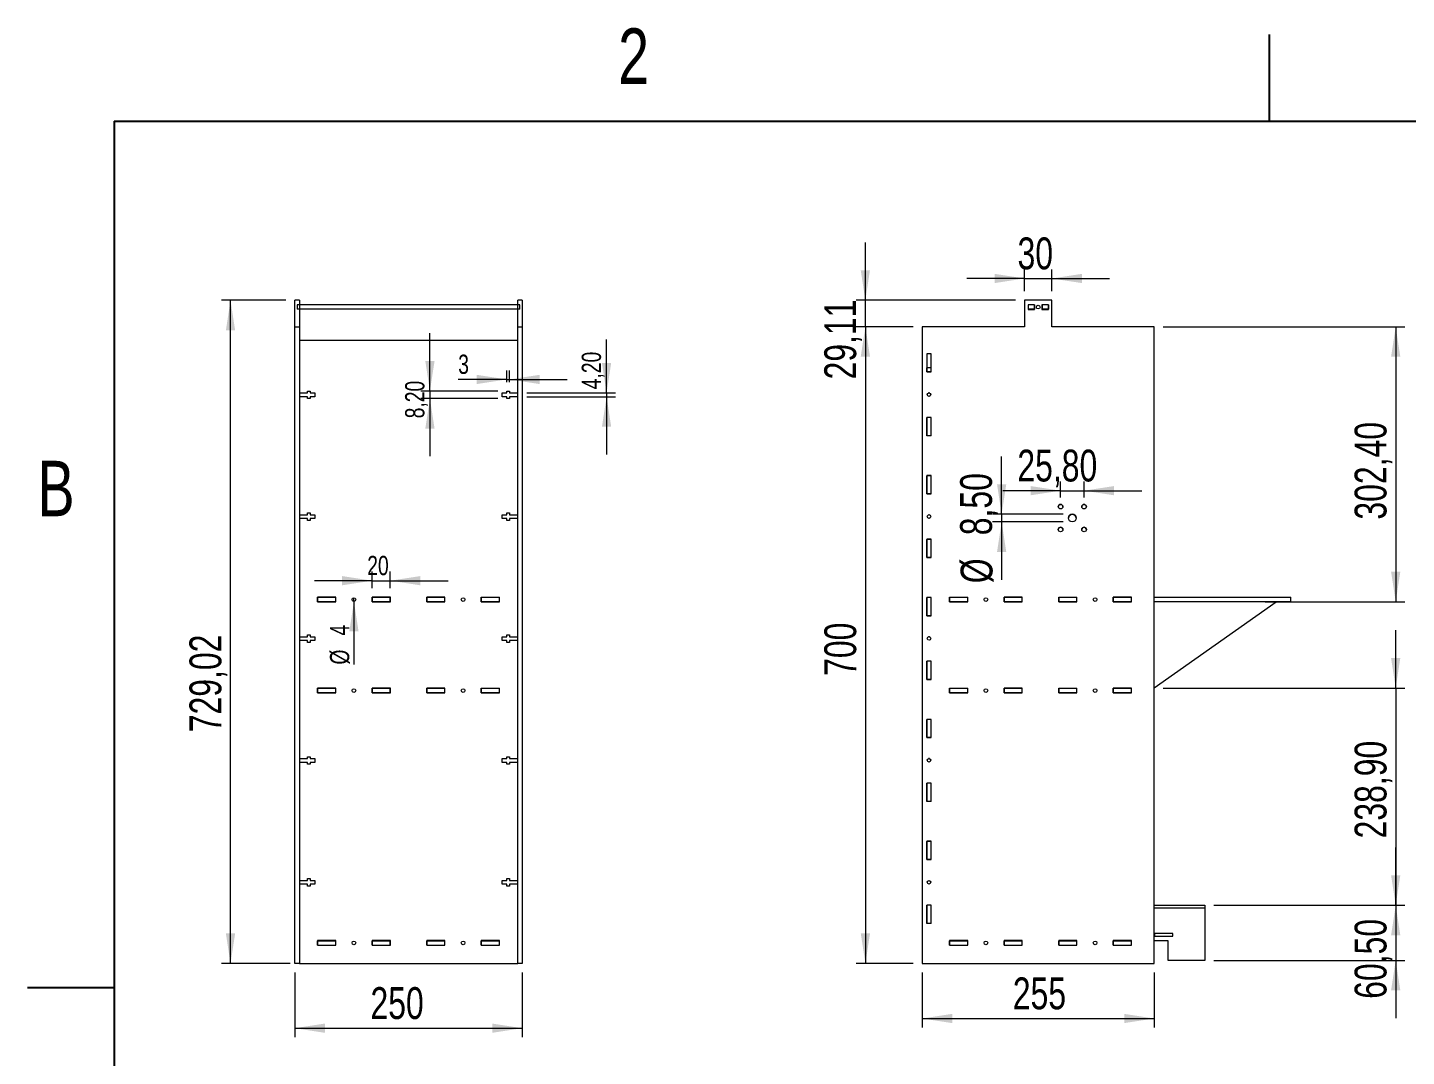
# Model space of a CAD drawing. Header units: inches. Extents: x 0.1 to 10.9, y 0.1 to 8.4.
# Drawn here: x 0.12 to 6.09, y 3.95 to 8.41 of the extents above; entities that cross this region are included whole.
import ezdxf

# ---------------------------------------------------------------- set-up
doc = ezdxf.new("R2010")
doc.units = ezdxf.units.IN
doc.header["$MEASUREMENT"] = 0
doc.styles.add('SLDTEXTSTYLE0', font='TXT', dxfattribs={"width": 0.75})
doc.dimstyles.new('SLDDIMSTYLE0', dxfattribs={"dimtxt": 0.137795, "dimasz": 0.13, "dimexe": 0, "dimexo": 0.0625, "dimgap": 0.034449, "dimtad": 1, "dimlfac": 254, "dimrnd": 1e-09, "dimzin": 12, "dimdsep": 46, "dimtxsty": 'SLDTEXTSTYLE0', "dimsah": 1, "dimcen": 0.09, "dimadec": 0, "dimazin": 3, "dimtfac": 1, "dimtofl": 0, "dimtmove": 0, "dimatfit": 3, "dimfxl": 0, "dimfrac": 2, "dimtolj": 1, "dimtzin": 12, "dimarcsym": 0})
doc.dimstyles.new('SLDDIMSTYLE2', dxfattribs={"dimtxt": 0.083333, "dimasz": 0.13, "dimexe": 0, "dimexo": 0.0625, "dimgap": 0.020833, "dimtad": 1, "dimlfac": 254, "dimrnd": 1e-09, "dimzin": 12, "dimdsep": 46, "dimtxsty": 'SLDTEXTSTYLE0', "dimsah": 1, "dimcen": 0.09, "dimadec": 0, "dimazin": 3, "dimtfac": 1, "dimtmove": 0, "dimatfit": 0, "dimfxl": 0, "dimfrac": 2, "dimtolj": 1, "dimtzin": 12, "dimarcsym": 0})
doc.dimstyles.new('SLDDIMSTYLE3', dxfattribs={"dimtxt": 0.083333, "dimasz": 0.13, "dimexe": 0, "dimexo": 0.0625, "dimgap": 0.020833, "dimtad": 1, "dimlfac": 254, "dimrnd": 1e-09, "dimzin": 12, "dimdsep": 46, "dimtxsty": 'SLDTEXTSTYLE0', "dimblk1": 'NONE', "dimsah": 1, "dimcen": 0, "dimadec": 0, "dimazin": 3, "dimtfac": 1, "dimtmove": 0, "dimatfit": 3, "dimldrblk": 'NONE', "dimfxl": 0, "dimfrac": 2, "dimtolj": 1, "dimtzin": 12, "dimarcsym": 0})
doc.dimstyles.new('SLDDIMSTYLE4', dxfattribs={"dimtxt": 0.137795, "dimasz": 0.13, "dimexe": 0, "dimexo": 0.0625, "dimgap": 0.034449, "dimtad": 1, "dimlfac": 254, "dimrnd": 1e-09, "dimzin": 12, "dimdsep": 46, "dimtxsty": 'SLDTEXTSTYLE0', "dimsah": 1, "dimcen": 0.09, "dimadec": 0, "dimazin": 3, "dimtfac": 1, "dimtmove": 0, "dimatfit": 0, "dimfxl": 0, "dimfrac": 2, "dimtolj": 1, "dimtzin": 12, "dimarcsym": 0})

# ---------------------------------------------------------------- blocks, each defined once
blk = doc.blocks.new('_D_4')
at = {"color": 7, "linetype": 'Continuous', "lineweight": 0}
for p, q in [((1.2814, 4.3153), (1.2814, 4.0354)), ((2.2657, 4.3157), (2.2657, 4.0354)), ((1.2814, 4.0748), (2.2657, 4.0748))]:
    blk.add_line(p, q, dxfattribs=at)
for points in [[(1.2814, 4.0748), (1.4114, 4.0548), (1.4114, 4.0948)], [(2.2657, 4.0748), (2.1357, 4.0948), (2.1357, 4.0548)]]:
    blk.add_solid(points, dxfattribs=at)
at = {"color": 7, "linetype": 'Continuous', "lineweight": 0, "insert": (1.6088, 4.2524), "char_height": 0.1378, "attachment_point": 1, "style": 'SLDTEXTSTYLE0'}
blk.add_mtext('250', dxfattribs=at)
blk = doc.blocks.new('_D_5')
at = {"color": 7, "linetype": 'Continuous', "lineweight": 0}
for p, q in [((1.2421, 7.2252), (0.9639, 7.2252)), ((1.0032, 4.3551), (1.0032, 7.2252)), ((1.2617, 4.3551), (0.9639, 4.3551))]:
    blk.add_line(p, q, dxfattribs=at)
for points in [[(1.0032, 7.2252), (0.9832, 7.0952), (1.0232, 7.0952)], [(1.0032, 4.3551), (1.0232, 4.4851), (0.9832, 4.4851)]]:
    blk.add_solid(points, dxfattribs=at)
at = {"color": 7, "linetype": 'Continuous', "lineweight": 0, "insert": (0.8256, 5.3558), "char_height": 0.1378, "attachment_point": 1, "rotation": 90, "style": 'SLDTEXTSTYLE0'}
blk.add_mtext('729,02', dxfattribs=at)
blk = doc.blocks.new('_D_6')
at = {"color": 7, "linetype": 'Continuous', "lineweight": 0}
for p, q in [((2.6306, 6.8244), (2.6306, 7.0555)), ((2.2854, 6.8244), (2.6699, 6.8244)), ((2.2854, 6.8079), (2.6699, 6.8079)), ((2.6306, 6.8244), (2.6306, 6.8079)), ((2.6306, 6.8079), (2.6306, 6.5579))]:
    blk.add_line(p, q, dxfattribs=at)
for points in [[(2.6306, 6.8244), (2.6506, 6.9544), (2.6106, 6.9544)], [(2.6306, 6.8079), (2.6106, 6.6779), (2.6506, 6.6779)]]:
    blk.add_solid(points, dxfattribs=at)
at = {"color": 7, "linetype": 'Continuous', "lineweight": 0, "insert": (2.5231, 6.8401), "char_height": 0.08333, "attachment_point": 1, "rotation": 90, "style": 'SLDTEXTSTYLE0'}
blk.add_mtext('4,20', dxfattribs=at)
blk = doc.blocks.new('_D_7')
at = {"color": 7, "linetype": 'Continuous', "lineweight": 0}
for p, q in [((2.1987, 6.8716), (2.1987, 6.922)), ((2.2106, 6.8716), (2.2106, 6.922)), ((2.1987, 6.8827), (1.9884, 6.8827)), ((2.1987, 6.8827), (2.2106, 6.8827)), ((2.2106, 6.8827), (2.4606, 6.8827))]:
    blk.add_line(p, q, dxfattribs=at)
for points in [[(2.1987, 6.8827), (2.0687, 6.9027), (2.0687, 6.8627)], [(2.2106, 6.8827), (2.3406, 6.8627), (2.3406, 6.9027)]]:
    blk.add_solid(points, dxfattribs=at)
at = {"color": 7, "linetype": 'Continuous', "lineweight": 0, "insert": (1.9884, 6.9901), "char_height": 0.0833, "attachment_point": 1, "style": 'SLDTEXTSTYLE0'}
blk.add_mtext('3', dxfattribs=at)
blk = doc.blocks.new('_D_8')
at = {"color": 7, "linetype": 'Continuous', "lineweight": 0}
for p, q in [((1.8662, 6.8323), (1.8662, 7.0823)), ((2.1594, 6.8323), (1.8269, 6.8323)), ((1.8662, 6.8323), (1.8662, 6.8)), ((2.1594, 6.8), (1.8269, 6.8)), ((1.8662, 6.8), (1.8662, 6.55))]:
    blk.add_line(p, q, dxfattribs=at)
for points in [[(1.8662, 6.8323), (1.8862, 6.9623), (1.8462, 6.9623)], [(1.8662, 6.8), (1.8462, 6.67), (1.8862, 6.67)]]:
    blk.add_solid(points, dxfattribs=at)
at = {"color": 7, "linetype": 'Continuous', "lineweight": 0, "insert": (1.7588, 6.7144), "char_height": 0.08333, "attachment_point": 1, "rotation": 90, "style": 'SLDTEXTSTYLE0'}
blk.add_mtext('8,20', dxfattribs=at)
blk = doc.blocks.new('_D_9')
at = {"color": 7, "linetype": 'Continuous', "lineweight": 0}
for p, q in [((1.6161, 5.9795), (1.6161, 6.0511)), ((1.6948, 5.9795), (1.6948, 6.0511)), ((1.6161, 6.0117), (1.3661, 6.0117)), ((1.6161, 6.0117), (1.6948, 6.0117)), ((1.6948, 6.0117), (1.9448, 6.0117))]:
    blk.add_line(p, q, dxfattribs=at)
for points in [[(1.6161, 6.0117), (1.4861, 6.0317), (1.4861, 5.9917)], [(1.6948, 6.0117), (1.8248, 5.9917), (1.8248, 6.0317)]]:
    blk.add_solid(points, dxfattribs=at)
at = {"color": 7, "linetype": 'Continuous', "lineweight": 0, "insert": (1.5948, 6.1191), "char_height": 0.08333, "attachment_point": 1, "style": 'SLDTEXTSTYLE0'}
blk.add_mtext('20', dxfattribs=at)
blk = doc.blocks.new('_D_10')
at = {"color": 7, "linetype": 'Continuous', "lineweight": 0}
for q in [(1.5373, 5.9378), (1.5373, 5.6486)]:
    blk.add_line((1.5373, 5.922), q, dxfattribs=at)
blk.add_solid([(1.5373, 5.922), (1.5173, 5.792), (1.5573, 5.792)], dxfattribs=at)
at = {"color": 7, "linetype": 'Continuous', "lineweight": 0, "attachment_point": 1, "rotation": 90, "style": 'SLDTEXTSTYLE0'}
for s, insert, char_height in [('4', (1.4336, 5.7744), 0.0833), ('%%c', (1.4336, 5.6486), 0.08333)]:
    blk.add_mtext(s, dxfattribs=dict(at, insert=insert, char_height=char_height))
blk = doc.blocks.new('_NONE')
blk = doc.blocks.new('_D_11')
at = {"color": 7, "linetype": 'Continuous', "lineweight": 0}
for p, q in [((3.9572, 7.111), (3.7112, 7.111)), ((3.7506, 7.111), (3.7506, 4.3551)), ((3.9572, 4.3551), (3.7112, 4.3551))]:
    blk.add_line(p, q, dxfattribs=at)
for points in [[(3.7506, 7.111), (3.7306, 6.981), (3.7706, 6.981)], [(3.7506, 4.3551), (3.7706, 4.4851), (3.7306, 4.4851)]]:
    blk.add_solid(points, dxfattribs=at)
at = {"color": 7, "linetype": 'Continuous', "lineweight": 0, "insert": (3.5729, 5.5996), "char_height": 0.1378, "attachment_point": 1, "rotation": 90, "style": 'SLDTEXTSTYLE0'}
blk.add_mtext('700', dxfattribs=at)
blk = doc.blocks.new('_D_12')
at = {"color": 7, "linetype": 'Continuous', "lineweight": 0}
for p, q in [((3.7504, 7.2256), (3.7504, 7.4756)), ((4.4001, 7.2256), (3.711, 7.2256)), ((3.7504, 7.111), (3.7504, 7.2256)), ((3.9572, 7.111), (3.711, 7.111)), ((3.7504, 7.111), (3.7504, 6.861))]:
    blk.add_line(p, q, dxfattribs=at)
for points in [[(3.7504, 7.2256), (3.7704, 7.3556), (3.7304, 7.3556)], [(3.7504, 7.111), (3.7304, 6.981), (3.7704, 6.981)]]:
    blk.add_solid(points, dxfattribs=at)
at = {"color": 7, "linetype": 'Continuous', "lineweight": 0, "insert": (3.5728, 6.8828), "char_height": 0.1378, "attachment_point": 1, "rotation": 90, "style": 'SLDTEXTSTYLE0'}
blk.add_mtext('29,11', dxfattribs=at)
blk = doc.blocks.new('_D_13')
at = {"color": 7, "linetype": 'Continuous', "lineweight": 0}
for p, q in [((3.9965, 4.3157), (3.9965, 4.0774)), ((5.0005, 4.3157), (5.0005, 4.0774)), ((3.9965, 4.1168), (5.0005, 4.1168))]:
    blk.add_line(p, q, dxfattribs=at)
for points in [[(3.9965, 4.1168), (4.1265, 4.0968), (4.1265, 4.1368)], [(5.0005, 4.1168), (4.8705, 4.1368), (4.8705, 4.0968)]]:
    blk.add_solid(points, dxfattribs=at)
at = {"color": 7, "linetype": 'Continuous', "lineweight": 0, "insert": (4.3885, 4.2944), "char_height": 0.1378, "attachment_point": 1, "style": 'SLDTEXTSTYLE0'}
blk.add_mtext('255', dxfattribs=at)
blk = doc.blocks.new('_D_14')
at = {"color": 7, "linetype": 'Continuous', "lineweight": 0}
for p, q in [((5.0398, 7.111), (6.0848, 7.111)), ((6.0455, 7.111), (6.0455, 5.9205)), ((5.4809, 5.9205), (6.0848, 5.9205))]:
    blk.add_line(p, q, dxfattribs=at)
for points in [[(6.0455, 7.111), (6.0255, 6.981), (6.0655, 6.981)], [(6.0455, 5.9205), (6.0655, 6.0505), (6.0255, 6.0505)]]:
    blk.add_solid(points, dxfattribs=at)
at = {"color": 7, "linetype": 'Continuous', "lineweight": 0, "insert": (5.8678, 6.276), "char_height": 0.1378, "attachment_point": 1, "rotation": 90, "style": 'SLDTEXTSTYLE0'}
blk.add_mtext('302,40', dxfattribs=at)
blk = doc.blocks.new('_D_15')
at = {"color": 7, "linetype": 'Continuous', "lineweight": 0}
for p, q in [((6.0455, 5.5472), (6.0455, 5.7972)), ((5.0398, 5.5472), (6.0848, 5.5472)), ((6.0455, 5.5472), (6.0455, 4.6067)), ((5.2582, 4.6067), (6.0848, 4.6067)), ((6.0455, 4.6067), (6.0455, 4.3567))]:
    blk.add_line(p, q, dxfattribs=at)
for points in [[(6.0455, 5.5472), (6.0655, 5.6772), (6.0255, 5.6772)], [(6.0455, 4.6067), (6.0255, 4.4767), (6.0655, 4.4767)]]:
    blk.add_solid(points, dxfattribs=at)
at = {"color": 7, "linetype": 'Continuous', "lineweight": 0, "insert": (5.8678, 4.8961), "char_height": 0.1378, "attachment_point": 1, "rotation": 90, "style": 'SLDTEXTSTYLE0'}
blk.add_mtext('238,90', dxfattribs=at)
blk = doc.blocks.new('_D_16')
at = {"color": 7, "linetype": 'Continuous', "lineweight": 0}
for p, q in [((6.0455, 4.6067), (6.0455, 4.8567)), ((5.2582, 4.6067), (6.0848, 4.6067)), ((6.0455, 4.6067), (6.0455, 4.3685)), ((5.2582, 4.3685), (6.0848, 4.3685)), ((6.0455, 4.3685), (6.0455, 4.1185))]:
    blk.add_line(p, q, dxfattribs=at)
for points in [[(6.0455, 4.6067), (6.0655, 4.7367), (6.0255, 4.7367)], [(6.0455, 4.3685), (6.0255, 4.2385), (6.0655, 4.2385)]]:
    blk.add_solid(points, dxfattribs=at)
at = {"color": 7, "linetype": 'Continuous', "lineweight": 0, "insert": (5.8678, 4.2019), "char_height": 0.1378, "attachment_point": 1, "rotation": 90, "style": 'SLDTEXTSTYLE0'}
blk.add_mtext('60,50', dxfattribs=at)
blk = doc.blocks.new('_D_17')
at = {"color": 7, "linetype": 'Continuous', "lineweight": 0}
for p, q in [((4.4394, 7.265), (4.4394, 7.3591)), ((4.5576, 7.265), (4.5576, 7.3591)), ((4.4394, 7.3197), (4.1894, 7.3197)), ((4.4394, 7.3197), (4.5576, 7.3197)), ((4.5576, 7.3197), (4.8076, 7.3197))]:
    blk.add_line(p, q, dxfattribs=at)
for points in [[(4.4394, 7.3197), (4.3094, 7.3397), (4.3094, 7.2997)], [(4.5576, 7.3197), (4.6876, 7.2997), (4.6876, 7.3397)]]:
    blk.add_solid(points, dxfattribs=at)
at = {"color": 7, "linetype": 'Continuous', "lineweight": 0, "insert": (4.4089, 7.4973), "char_height": 0.1378, "attachment_point": 1, "style": 'SLDTEXTSTYLE0'}
blk.add_mtext('30', dxfattribs=at)
blk = doc.blocks.new('_D_18')
at = {"color": 7, "linetype": 'Continuous', "lineweight": 0}
for p, q in [((4.5954, 6.4013), (4.3454, 6.4013)), ((4.5954, 6.3715), (4.5954, 6.4407)), ((4.5954, 6.4013), (4.6969, 6.4013)), ((4.6969, 6.3715), (4.6969, 6.4407)), ((4.6969, 6.4013), (4.9469, 6.4013))]:
    blk.add_line(p, q, dxfattribs=at)
for points in [[(4.5954, 6.4013), (4.4654, 6.4213), (4.4654, 6.3813)], [(4.6969, 6.4013), (4.8269, 6.3813), (4.8269, 6.4213)]]:
    blk.add_solid(points, dxfattribs=at)
at = {"color": 7, "linetype": 'Continuous', "lineweight": 0, "insert": (4.4082, 6.5789), "char_height": 0.1378, "attachment_point": 1, "style": 'SLDTEXTSTYLE0'}
blk.add_mtext('25,80', dxfattribs=at)
blk = doc.blocks.new('_D_19')
at = {"color": 7, "linetype": 'Continuous', "lineweight": 0}
for p, q in [((4.3403, 6.2994), (4.3403, 6.5494)), ((4.6068, 6.2994), (4.301, 6.2994)), ((4.6068, 6.2659), (4.301, 6.2659)), ((4.3403, 6.2994), (4.3403, 6.2659)), ((4.3403, 6.2659), (4.3403, 6.0159))]:
    blk.add_line(p, q, dxfattribs=at)
for points in [[(4.3403, 6.2994), (4.3603, 6.4294), (4.3203, 6.4294)], [(4.3403, 6.2659), (4.3203, 6.1359), (4.3603, 6.1359)]]:
    blk.add_solid(points, dxfattribs=at)
at = {"color": 7, "linetype": 'Continuous', "lineweight": 0, "char_height": 0.1378, "attachment_point": 1, "rotation": 90, "style": 'SLDTEXTSTYLE0'}
for s, insert in [('8,50', (4.1606, 6.2084)), ('%%c', (4.1627, 6.0006))]:
    blk.add_mtext(s, dxfattribs=dict(at, insert=insert))

msp = doc.modelspace()

# ---------------------------------------------------------------- linework, layer by layer
at = {"color": 7, "linetype": 'Continuous'}
for p, q in [((5.5, 8), (5.5, 8.375)), ((0.5, 8), (0.5, 0.5)), ((0.5, 8), (10.5, 8)), ((0.5, 4.25), (0.125, 4.25))]:
    msp.add_line(p, q, dxfattribs=at)
at = {"color": 7, "linetype": 'Continuous', "lineweight": 15}
for p, q in [((1.301112, 7.225234), (1.281427, 7.225234)), ((1.281427, 7.110625), (1.281427, 7.225234)), ((1.301112, 7.225234), (1.301112, 7.110625)), ((2.265679, 7.225609), (2.245994, 7.225609)), ((2.245994, 7.111001), (2.245994, 7.225609)), ((2.265679, 7.225609), (2.265679, 7.111001)), ((4.439447, 7.225609), (4.439447, 7.111001)), ((4.557558, 7.225609), (4.439447, 7.225609)), ((4.557558, 7.111001), (4.557558, 7.225609)), ((2.255836, 7.205924), (1.291269, 7.205924)), ((1.291269, 7.205924), (1.291269, 7.186239)), ((2.255836, 7.186239), (1.291269, 7.186239)), ((2.255836, 7.186239), (2.255836, 7.205924)), ((4.454408, 7.205924), (4.454408, 7.186239)), ((4.481967, 7.205924), (4.454408, 7.205924)), ((4.454408, 7.205924), (4.454408, 7.185452)), ((4.482755, 7.205924), (4.454408, 7.205924)), ((4.481967, 7.186239), (4.454408, 7.186239)), ((4.454408, 7.185452), (4.482755, 7.185452)), ((4.481967, 7.205924), (4.481967, 7.186239)), ((4.482755, 7.186239), (4.481967, 7.186239)), ((4.482755, 7.185452), (4.482755, 7.205924)), ((4.514251, 7.205924), (4.514251, 7.185452)), ((4.542597, 7.205924), (4.514251, 7.205924)), ((4.515038, 7.186239), (4.514251, 7.186239)), ((4.514251, 7.185452), (4.542597, 7.185452)), ((4.542597, 7.205924), (4.515038, 7.205924)), ((4.515038, 7.205924), (4.515038, 7.186239)), ((4.542597, 7.186239), (4.515038, 7.186239)), ((4.542597, 7.205924), (4.542597, 7.186239)), ((4.542597, 7.185452), (4.542597, 7.205924)), ((1.281427, 4.35472), (1.281427, 7.110625)), ((1.281427, 7.110625), (1.301112, 7.110625)), ((1.301112, 7.110625), (1.301112, 4.35472)), ((2.245994, 4.355096), (2.245994, 7.111001)), ((2.245994, 7.111001), (2.265679, 7.111001)), ((2.265679, 7.111001), (2.265679, 4.355096)), ((4.439447, 7.111001), (3.996534, 7.111001)), ((3.996534, 7.111001), (3.996534, 4.355096)), ((5.000471, 7.111001), (4.557558, 7.111001)), ((5.000471, 4.355096), (5.000471, 7.111001)), ((2.245994, 7.051601), (1.301112, 7.051601)), ((4.035904, 6.993267), (4.016219, 6.993267)), ((4.016219, 6.993267), (4.016219, 6.915314)), ((4.035904, 6.915314), (4.035904, 6.993267)), ((4.016219, 6.914938), (4.016219, 6.93349)), ((4.035904, 6.93349), (4.016219, 6.93349)), ((4.035904, 6.914938), (4.035904, 6.93349)), ((4.016219, 6.915314), (4.035904, 6.915314)), ((4.035904, 6.914938), (4.016219, 6.914938)), ((1.301112, 6.824387), (1.336545, 6.824387)), ((1.336545, 6.807852), (1.301112, 6.807852)), ((1.336545, 6.832261), (1.348356, 6.832261)), ((1.336545, 6.824387), (1.336545, 6.832261)), ((1.336545, 6.799978), (1.336545, 6.807852)), ((1.348356, 6.832261), (1.348356, 6.824387)), ((1.348356, 6.824387), (1.368041, 6.824387)), ((1.348356, 6.807852), (1.348356, 6.799978)), ((1.368041, 6.807852), (1.348356, 6.807852)), ((1.368041, 6.824387), (1.368041, 6.807852)), ((2.179065, 6.824387), (2.19875, 6.824387)), ((2.179065, 6.807852), (2.179065, 6.824387)), ((2.19875, 6.807852), (2.179065, 6.807852)), ((2.19875, 6.832261), (2.210561, 6.832261)), ((2.19875, 6.824387), (2.19875, 6.832261)), ((2.19875, 6.799978), (2.19875, 6.807852)), ((2.210561, 6.832261), (2.210561, 6.824387)), ((2.210561, 6.824387), (2.245994, 6.824387)), ((2.245994, 6.807852), (2.210561, 6.807852)), ((2.210561, 6.807852), (2.210561, 6.799978)), ((4.028465, 6.824387), (4.023658, 6.824387)), ((1.348356, 6.799978), (1.336545, 6.799978)), ((2.210561, 6.799978), (2.19875, 6.799978)), ((4.035904, 6.718464), (4.016219, 6.718464)), ((4.016219, 6.718464), (4.016219, 6.639723)), ((4.035904, 6.718088), (4.016219, 6.718088)), ((4.016219, 6.639348), (4.016219, 6.718088)), ((4.035904, 6.639723), (4.035904, 6.718464)), ((4.035904, 6.639348), (4.035904, 6.718088)), ((4.016219, 6.639723), (4.035904, 6.639723)), ((4.035904, 6.639348), (4.016219, 6.639348)), ((4.035904, 6.466495), (4.016219, 6.466495)), ((4.016219, 6.466495), (4.016219, 6.387755)), ((4.035904, 6.466119), (4.016219, 6.466119)), ((4.016219, 6.387379), (4.016219, 6.466119)), ((4.035904, 6.387755), (4.035904, 6.466495)), ((4.035904, 6.387379), (4.035904, 6.466119)), ((4.016219, 6.387755), (4.035904, 6.387755)), ((4.035904, 6.387379), (4.016219, 6.387379)), ((1.301112, 6.296828), (1.336545, 6.296828)), ((1.336545, 6.280293), (1.301112, 6.280293)), ((1.336545, 6.304702), (1.348356, 6.304702)), ((1.336545, 6.296828), (1.336545, 6.304702)), ((1.336545, 6.272419), (1.336545, 6.280293)), ((1.348356, 6.272419), (1.336545, 6.272419)), ((1.348356, 6.304702), (1.348356, 6.296828)), ((1.348356, 6.296828), (1.368041, 6.296828)), ((1.348356, 6.280293), (1.348356, 6.272419)), ((1.368041, 6.280293), (1.348356, 6.280293)), ((1.368041, 6.296828), (1.368041, 6.280293)), ((2.179065, 6.296828), (2.19875, 6.296828)), ((2.179065, 6.280293), (2.179065, 6.296828)), ((2.19875, 6.280293), (2.179065, 6.280293)), ((2.19875, 6.304702), (2.210561, 6.304702)), ((2.19875, 6.296828), (2.19875, 6.304702)), ((2.19875, 6.272419), (2.19875, 6.280293)), ((2.210561, 6.272419), (2.19875, 6.272419)), ((2.210561, 6.304702), (2.210561, 6.296828)), ((2.210561, 6.296828), (2.245994, 6.296828)), ((2.210561, 6.280293), (2.210561, 6.272419)), ((2.245994, 6.280293), (2.210561, 6.280293)), ((4.028465, 6.296828), (4.023658, 6.296828)), ((4.035904, 6.190905), (4.016219, 6.190905)), ((4.016219, 6.190905), (4.016219, 6.112164)), ((4.035904, 6.190529), (4.016219, 6.190529)), ((4.016219, 6.111789), (4.016219, 6.190529)), ((4.035904, 6.112164), (4.035904, 6.190905)), ((4.035904, 6.111789), (4.035904, 6.190529)), ((4.016219, 6.112164), (4.035904, 6.112164)), ((4.035904, 6.111789), (4.016219, 6.111789)), ((1.379685, 5.92045), (1.379685, 5.940135)), ((1.379685, 5.940135), (1.458426, 5.940135)), ((1.458426, 5.92045), (1.379685, 5.92045)), ((1.458592, 5.940135), (1.379852, 5.940135)), ((1.379852, 5.940135), (1.379852, 5.919663)), ((1.379852, 5.919663), (1.458592, 5.919663)), ((1.383527, 5.919663), (1.383527, 5.92045)), ((1.403212, 5.92045), (1.403212, 5.919663)), ((1.458426, 5.92045), (1.458426, 5.940135)), ((1.458592, 5.92045), (1.458426, 5.92045)), ((1.458592, 5.919663), (1.458592, 5.940135)), ((1.616073, 5.92045), (1.616073, 5.940135)), ((1.616073, 5.940135), (1.694646, 5.940135)), ((1.616073, 5.940135), (1.616073, 5.919663)), ((1.694813, 5.940135), (1.616073, 5.940135)), ((1.694646, 5.92045), (1.616073, 5.92045)), ((1.616073, 5.919663), (1.694813, 5.919663)), ((1.694646, 5.92045), (1.694646, 5.940135)), ((1.694813, 5.92045), (1.694646, 5.92045)), ((1.694813, 5.919663), (1.694813, 5.940135)), ((1.852126, 5.92045), (1.852126, 5.940135)), ((1.852126, 5.940135), (1.930866, 5.940135)), ((1.930866, 5.92045), (1.852126, 5.92045)), ((1.931033, 5.940135), (1.852293, 5.940135)), ((1.852293, 5.940135), (1.852293, 5.919663)), ((1.852293, 5.919663), (1.931033, 5.919663)), ((1.930866, 5.92045), (1.930866, 5.940135)), ((1.931033, 5.92045), (1.930866, 5.92045)), ((1.931033, 5.919663), (1.931033, 5.940135)), ((2.088513, 5.92045), (2.088513, 5.940135)), ((2.088513, 5.940135), (2.167254, 5.940135)), ((2.088513, 5.940135), (2.088513, 5.919663)), ((2.167254, 5.92045), (2.088513, 5.92045)), ((2.088513, 5.919663), (2.167254, 5.919663)), ((2.147569, 5.919663), (2.147569, 5.92045)), ((2.167254, 5.92045), (2.167254, 5.940135)), ((2.167254, 5.919663), (2.167254, 5.940135)), ((4.035904, 5.938936), (4.016219, 5.938936)), ((4.016219, 5.938936), (4.016219, 5.860196)), ((4.035904, 5.93856), (4.016219, 5.93856)), ((4.016219, 5.85982), (4.016219, 5.93856)), ((4.035904, 5.860196), (4.035904, 5.938936)), ((4.035904, 5.85982), (4.035904, 5.93856)), ((4.114644, 5.92045), (4.114644, 5.940135)), ((4.114644, 5.940135), (4.193384, 5.940135)), ((4.114644, 5.940135), (4.114644, 5.919663)), ((4.193384, 5.92045), (4.114644, 5.92045)), ((4.114644, 5.919663), (4.193384, 5.919663)), ((4.193384, 5.92045), (4.193384, 5.940135)), ((4.193384, 5.919663), (4.193384, 5.940135)), ((4.429605, 5.940135), (4.350865, 5.940135)), ((4.350865, 5.940135), (4.350865, 5.919663)), ((4.351031, 5.92045), (4.350865, 5.92045)), ((4.350865, 5.919663), (4.429605, 5.919663)), ((4.351031, 5.940135), (4.429605, 5.940135)), ((4.351031, 5.92045), (4.351031, 5.940135)), ((4.429605, 5.92045), (4.351031, 5.92045)), ((4.429605, 5.92045), (4.429605, 5.940135)), ((4.429605, 5.919663), (4.429605, 5.940135)), ((4.587085, 5.92045), (4.587085, 5.940135)), ((4.587085, 5.940135), (4.665825, 5.940135)), ((4.587085, 5.940135), (4.587085, 5.919663)), ((4.665825, 5.92045), (4.587085, 5.92045)), ((4.587085, 5.919663), (4.665825, 5.919663)), ((4.665825, 5.92045), (4.665825, 5.940135)), ((4.665825, 5.919663), (4.665825, 5.940135)), ((4.823306, 5.940135), (4.823306, 5.919663)), ((4.902046, 5.940135), (4.823306, 5.940135)), ((4.823472, 5.92045), (4.823306, 5.92045)), ((4.823306, 5.919663), (4.902046, 5.919663)), ((4.823472, 5.92045), (4.823472, 5.940135)), ((4.823472, 5.940135), (4.902046, 5.940135)), ((4.902046, 5.92045), (4.823472, 5.92045)), ((4.902046, 5.92045), (4.902046, 5.940135)), ((4.902046, 5.919663), (4.902046, 5.940135)), ((5.000471, 5.940135), (5.591022, 5.940135)), ((5.000471, 5.547222), (5.527755, 5.92045)), ((5.591022, 5.92045), (5.000471, 5.92045)), ((5.591022, 5.92045), (5.591022, 5.940135)), ((4.016219, 5.860196), (4.035904, 5.860196)), ((4.035904, 5.85982), (4.016219, 5.85982)), ((1.301112, 5.769269), (1.336545, 5.769269)), ((1.336545, 5.752733), (1.301112, 5.752733)), ((1.336545, 5.769269), (1.336545, 5.777143)), ((1.336545, 5.777143), (1.348356, 5.777143)), ((1.336545, 5.744859), (1.336545, 5.752733)), ((1.348356, 5.744859), (1.336545, 5.744859)), ((1.348356, 5.777143), (1.348356, 5.769269)), ((1.348356, 5.769269), (1.368041, 5.769269)), ((1.348356, 5.752733), (1.348356, 5.744859)), ((1.368041, 5.752733), (1.348356, 5.752733)), ((1.368041, 5.769269), (1.368041, 5.752733)), ((2.179065, 5.752733), (2.179065, 5.769269)), ((2.179065, 5.769269), (2.19875, 5.769269)), ((2.19875, 5.752733), (2.179065, 5.752733)), ((2.19875, 5.777143), (2.210561, 5.777143)), ((2.19875, 5.769269), (2.19875, 5.777143)), ((2.19875, 5.744859), (2.19875, 5.752733)), ((2.210561, 5.744859), (2.19875, 5.744859)), ((2.210561, 5.777143), (2.210561, 5.769269)), ((2.210561, 5.769269), (2.245994, 5.769269)), ((2.245994, 5.752733), (2.210561, 5.752733)), ((2.210561, 5.752733), (2.210561, 5.744859)), ((4.028465, 5.769269), (4.023658, 5.769269)), ((4.035904, 5.663346), (4.016219, 5.663346)), ((4.016219, 5.663346), (4.016219, 5.584605)), ((4.035904, 5.66297), (4.016219, 5.66297)), ((4.016219, 5.58423), (4.016219, 5.66297)), ((4.035904, 5.584605), (4.035904, 5.663346)), ((4.035904, 5.58423), (4.035904, 5.66297)), ((4.016219, 5.584605), (4.035904, 5.584605)), ((4.035904, 5.58423), (4.016219, 5.58423)), ((1.379685, 5.526749), (1.379685, 5.546434)), ((1.379685, 5.546434), (1.458426, 5.546434)), ((1.458426, 5.526749), (1.379685, 5.526749)), ((1.458592, 5.546434), (1.379852, 5.546434)), ((1.379852, 5.546434), (1.379852, 5.525962)), ((1.379852, 5.525962), (1.458592, 5.525962)), ((1.458426, 5.526749), (1.458426, 5.546434)), ((1.458592, 5.526749), (1.458426, 5.526749)), ((1.458592, 5.525962), (1.458592, 5.546434)), ((1.616073, 5.526749), (1.616073, 5.546434)), ((1.616073, 5.546434), (1.694646, 5.546434)), ((1.694813, 5.546434), (1.616073, 5.546434)), ((1.616073, 5.546434), (1.616073, 5.525962)), ((1.694646, 5.526749), (1.616073, 5.526749)), ((1.616073, 5.525962), (1.694813, 5.525962)), ((1.694646, 5.526749), (1.694646, 5.546434)), ((1.694813, 5.526749), (1.694646, 5.526749)), ((1.694813, 5.525962), (1.694813, 5.546434)), ((1.852126, 5.526749), (1.852126, 5.546434)), ((1.852126, 5.546434), (1.930866, 5.546434)), ((1.930866, 5.526749), (1.852126, 5.526749)), ((1.852293, 5.546434), (1.852293, 5.525962)), ((1.931033, 5.546434), (1.852293, 5.546434)), ((1.852293, 5.525962), (1.931033, 5.525962)), ((1.930866, 5.526749), (1.930866, 5.546434)), ((1.931033, 5.526749), (1.930866, 5.526749)), ((1.931033, 5.525962), (1.931033, 5.546434)), ((2.088513, 5.526749), (2.088513, 5.546434)), ((2.088513, 5.546434), (2.167254, 5.546434)), ((2.088513, 5.546434), (2.088513, 5.525962)), ((2.167254, 5.526749), (2.088513, 5.526749)), ((2.088513, 5.525962), (2.167254, 5.525962)), ((2.167254, 5.526749), (2.167254, 5.546434)), ((2.167254, 5.525962), (2.167254, 5.546434)), ((4.114644, 5.526749), (4.114644, 5.546434)), ((4.114644, 5.546434), (4.193384, 5.546434)), ((4.114644, 5.546434), (4.114644, 5.525962)), ((4.193384, 5.526749), (4.114644, 5.526749)), ((4.114644, 5.525962), (4.193384, 5.525962)), ((4.193384, 5.526749), (4.193384, 5.546434)), ((4.193384, 5.525962), (4.193384, 5.546434)), ((4.429605, 5.546434), (4.350865, 5.546434)), ((4.350865, 5.546434), (4.350865, 5.525962)), ((4.351031, 5.526749), (4.350865, 5.526749)), ((4.350865, 5.525962), (4.429605, 5.525962)), ((4.351031, 5.526749), (4.351031, 5.546434)), ((4.351031, 5.546434), (4.429605, 5.546434)), ((4.429605, 5.526749), (4.351031, 5.526749)), ((4.429605, 5.526749), (4.429605, 5.546434)), ((4.429605, 5.525962), (4.429605, 5.546434)), ((4.587085, 5.526749), (4.587085, 5.546434)), ((4.587085, 5.546434), (4.665825, 5.546434)), ((4.587085, 5.546434), (4.587085, 5.525962)), ((4.665825, 5.526749), (4.587085, 5.526749)), ((4.587085, 5.525962), (4.665825, 5.525962)), ((4.665825, 5.526749), (4.665825, 5.546434)), ((4.665825, 5.525962), (4.665825, 5.546434)), ((4.902046, 5.546434), (4.823306, 5.546434)), ((4.823306, 5.546434), (4.823306, 5.525962)), ((4.823472, 5.526749), (4.823306, 5.526749)), ((4.823306, 5.525962), (4.902046, 5.525962)), ((4.823472, 5.526749), (4.823472, 5.546434)), ((4.823472, 5.546434), (4.902046, 5.546434)), ((4.902046, 5.526749), (4.823472, 5.526749)), ((4.902046, 5.526749), (4.902046, 5.546434)), ((4.902046, 5.525962), (4.902046, 5.546434)), ((4.035904, 5.411377), (4.016219, 5.411377)), ((4.016219, 5.411377), (4.016219, 5.332637)), ((4.035904, 5.411001), (4.016219, 5.411001)), ((4.016219, 5.332261), (4.016219, 5.411001)), ((4.035904, 5.332637), (4.035904, 5.411377)), ((4.035904, 5.332261), (4.035904, 5.411001)), ((4.016219, 5.332637), (4.035904, 5.332637)), ((4.035904, 5.332261), (4.016219, 5.332261)), ((1.301112, 5.24171), (1.336545, 5.24171)), ((1.336545, 5.225174), (1.301112, 5.225174)), ((1.336545, 5.24171), (1.336545, 5.249584)), ((1.336545, 5.249584), (1.348356, 5.249584)), ((1.336545, 5.2173), (1.336545, 5.225174)), ((1.348356, 5.2173), (1.336545, 5.2173)), ((1.348356, 5.249584), (1.348356, 5.24171)), ((1.348356, 5.24171), (1.368041, 5.24171)), ((1.348356, 5.225174), (1.348356, 5.2173)), ((1.368041, 5.225174), (1.348356, 5.225174)), ((1.368041, 5.24171), (1.368041, 5.225174)), ((2.179065, 5.225174), (2.179065, 5.24171)), ((2.179065, 5.24171), (2.19875, 5.24171)), ((2.19875, 5.225174), (2.179065, 5.225174)), ((2.19875, 5.249584), (2.210561, 5.249584)), ((2.19875, 5.24171), (2.19875, 5.249584)), ((2.19875, 5.2173), (2.19875, 5.225174)), ((2.210561, 5.2173), (2.19875, 5.2173)), ((2.210561, 5.249584), (2.210561, 5.24171)), ((2.210561, 5.24171), (2.245994, 5.24171)), ((2.210561, 5.225174), (2.210561, 5.2173)), ((2.245994, 5.225174), (2.210561, 5.225174)), ((4.028465, 5.24171), (4.023658, 5.24171)), ((4.035904, 5.135786), (4.016219, 5.135786)), ((4.016219, 5.135786), (4.016219, 5.057046)), ((4.035904, 5.135411), (4.016219, 5.135411)), ((4.016219, 5.05667), (4.016219, 5.135411)), ((4.035904, 5.057046), (4.035904, 5.135786)), ((4.035904, 5.05667), (4.035904, 5.135411)), ((4.016219, 5.057046), (4.035904, 5.057046)), ((4.035904, 5.05667), (4.016219, 5.05667)), ((4.035904, 4.883818), (4.016219, 4.883818)), ((4.016219, 4.883818), (4.016219, 4.805078)), ((4.035904, 4.883442), (4.016219, 4.883442)), ((4.016219, 4.804702), (4.016219, 4.883442)), ((4.035904, 4.805078), (4.035904, 4.883818)), ((4.035904, 4.804702), (4.035904, 4.883442)), ((4.016219, 4.805078), (4.035904, 4.805078)), ((4.035904, 4.804702), (4.016219, 4.804702)), ((1.301112, 4.714151), (1.336545, 4.714151)), ((1.336545, 4.722025), (1.348356, 4.722025)), ((1.336545, 4.714151), (1.336545, 4.722025)), ((1.348356, 4.722025), (1.348356, 4.714151)), ((1.348356, 4.714151), (1.368041, 4.714151)), ((1.368041, 4.714151), (1.368041, 4.697615)), ((2.179065, 4.697615), (2.179065, 4.714151)), ((2.179065, 4.714151), (2.19875, 4.714151)), ((2.19875, 4.722025), (2.210561, 4.722025)), ((2.19875, 4.714151), (2.19875, 4.722025)), ((2.210561, 4.722025), (2.210561, 4.714151)), ((2.210561, 4.714151), (2.245994, 4.714151)), ((1.336545, 4.697615), (1.301112, 4.697615)), ((1.336545, 4.689741), (1.336545, 4.697615)), ((1.348356, 4.689741), (1.336545, 4.689741)), ((1.368041, 4.697615), (1.348356, 4.697615)), ((1.348356, 4.697615), (1.348356, 4.689741)), ((2.19875, 4.697615), (2.179065, 4.697615)), ((2.19875, 4.689741), (2.19875, 4.697615)), ((2.210561, 4.689741), (2.19875, 4.689741)), ((2.210561, 4.697615), (2.210561, 4.689741)), ((2.245994, 4.697615), (2.210561, 4.697615)), ((4.016219, 4.60744), (4.016219, 4.5287)), ((4.035904, 4.60744), (4.016219, 4.60744)), ((4.035904, 4.607064), (4.016219, 4.607064)), ((4.016219, 4.528324), (4.016219, 4.607064)), ((4.035904, 4.5287), (4.035904, 4.60744)), ((4.035904, 4.528324), (4.035904, 4.607064)), ((5.000471, 4.606688), (5.218874, 4.606688)), ((5.218874, 4.594877), (5.000471, 4.594877)), ((5.218874, 4.606688), (5.218874, 4.594877)), ((5.218874, 4.594877), (5.218874, 4.368499)), ((4.016219, 4.5287), (4.035904, 4.5287)), ((4.035904, 4.528324), (4.016219, 4.528324)), ((5.002338, 4.484641), (5.002338, 4.47283)), ((5.081078, 4.484641), (5.002338, 4.484641)), ((5.081078, 4.47283), (5.081078, 4.484641)), ((1.379685, 4.43346), (1.379685, 4.453145)), ((1.379685, 4.453145), (1.458426, 4.453145)), ((1.379685, 4.43346), (1.458426, 4.43346)), ((1.458592, 4.454308), (1.379852, 4.454308)), ((1.379852, 4.454308), (1.379852, 4.433836)), ((1.379852, 4.433836), (1.458592, 4.433836)), ((1.458426, 4.43346), (1.458426, 4.453145)), ((1.458426, 4.453145), (1.458592, 4.453145)), ((1.458592, 4.433836), (1.458592, 4.454308)), ((1.616073, 4.454308), (1.616073, 4.433836)), ((1.694813, 4.454308), (1.616073, 4.454308)), ((1.616073, 4.43346), (1.616073, 4.453145)), ((1.616073, 4.453145), (1.694646, 4.453145)), ((1.616073, 4.433836), (1.694813, 4.433836)), ((1.616073, 4.43346), (1.694646, 4.43346)), ((1.694646, 4.43346), (1.694646, 4.453145)), ((1.694646, 4.453145), (1.694813, 4.453145)), ((1.694813, 4.433836), (1.694813, 4.454308)), ((1.852126, 4.43346), (1.852126, 4.453145)), ((1.852126, 4.453145), (1.930866, 4.453145)), ((1.852126, 4.43346), (1.930866, 4.43346)), ((1.931033, 4.454308), (1.852293, 4.454308)), ((1.852293, 4.454308), (1.852293, 4.433836)), ((1.852293, 4.433836), (1.931033, 4.433836)), ((1.930866, 4.43346), (1.930866, 4.453145)), ((1.930866, 4.453145), (1.931033, 4.453145)), ((1.931033, 4.433836), (1.931033, 4.454308)), ((2.088513, 4.454308), (2.088513, 4.433836)), ((2.167254, 4.454308), (2.088513, 4.454308)), ((2.088513, 4.43346), (2.088513, 4.453145)), ((2.088513, 4.453145), (2.167254, 4.453145)), ((2.088513, 4.433836), (2.167254, 4.433836)), ((2.088513, 4.43346), (2.167254, 4.43346)), ((2.167254, 4.433836), (2.167254, 4.454308)), ((2.167254, 4.43346), (2.167254, 4.453145)), ((4.114644, 4.454308), (4.114644, 4.433836)), ((4.193384, 4.454308), (4.114644, 4.454308)), ((4.193384, 4.453932), (4.114644, 4.453932)), ((4.114644, 4.453145), (4.193384, 4.453145)), ((4.114644, 4.43346), (4.114644, 4.453145)), ((4.114644, 4.433836), (4.193384, 4.433836)), ((4.114644, 4.43346), (4.193384, 4.43346)), ((4.193384, 4.433836), (4.193384, 4.454308)), ((4.193384, 4.43346), (4.193384, 4.453145)), ((4.429605, 4.454308), (4.350865, 4.454308)), ((4.350865, 4.454308), (4.350865, 4.433836)), ((4.429605, 4.453932), (4.350865, 4.453932)), ((4.350865, 4.453145), (4.351031, 4.453145)), ((4.350865, 4.433836), (4.429605, 4.433836)), ((4.351031, 4.43346), (4.351031, 4.453145)), ((4.351031, 4.453145), (4.429605, 4.453145)), ((4.351031, 4.43346), (4.429605, 4.43346)), ((4.429605, 4.433836), (4.429605, 4.454308)), ((4.429605, 4.43346), (4.429605, 4.453145)), ((4.587085, 4.454308), (4.587085, 4.433836)), ((4.665825, 4.454308), (4.587085, 4.454308)), ((4.587085, 4.43346), (4.587085, 4.453145)), ((4.587085, 4.453145), (4.665825, 4.453145)), ((4.587085, 4.433836), (4.665825, 4.433836)), ((4.587085, 4.43346), (4.665825, 4.43346)), ((4.665825, 4.433836), (4.665825, 4.454308)), ((4.665825, 4.43346), (4.665825, 4.453145)), ((4.902046, 4.454308), (4.823306, 4.454308)), ((4.823306, 4.454308), (4.823306, 4.433836)), ((4.823306, 4.453145), (4.823472, 4.453145)), ((4.823306, 4.433836), (4.902046, 4.433836)), ((4.823472, 4.453145), (4.902046, 4.453145)), ((4.823472, 4.43346), (4.823472, 4.453145)), ((4.823472, 4.43346), (4.902046, 4.43346)), ((4.902046, 4.433836), (4.902046, 4.454308)), ((4.902046, 4.43346), (4.902046, 4.453145)), ((5.061393, 4.453145), (5.000471, 4.453145)), ((5.002338, 4.47283), (5.081078, 4.47283)), ((5.061393, 4.368499), (5.061393, 4.453145)), ((5.218874, 4.368499), (5.061393, 4.368499)), ((1.301112, 4.35472), (1.281427, 4.35472)), ((1.301112, 4.355096), (2.245994, 4.355096)), ((2.265679, 4.355096), (2.245994, 4.355096)), ((3.996534, 4.355096), (3.996534, 4.35472)), ((3.996534, 4.355096), (5.000471, 4.355096)), ((3.996534, 4.35472), (5.000471, 4.35472)), ((5.000471, 4.35472), (5.000471, 4.355096))]:
    msp.add_line(p, q, dxfattribs=at)
for centre, radius in [((4.498503, 7.195688), 0.007874), ((4.026062, 6.816889), 0.007874), ((4.595353, 6.332084), 0.009843), ((4.696928, 6.332084), 0.009843), ((4.026062, 6.28933), 0.007874), ((4.64614, 6.282655), 0.016732), ((4.595353, 6.233226), 0.009843), ((4.696928, 6.233226), 0.009843), ((1.537332, 5.929899), 0.007874), ((2.009773, 5.929899), 0.007874), ((4.272125, 5.929899), 0.007874), ((4.744566, 5.929899), 0.007874), ((4.026062, 5.761771), 0.007874), ((1.537332, 5.536198), 0.007874), ((2.009773, 5.536198), 0.007874), ((4.272125, 5.536198), 0.007874), ((4.744566, 5.536198), 0.007874), ((4.026062, 5.234212), 0.007874), ((4.026062, 4.706259), 0.007874), ((1.537332, 4.444072), 0.007874), ((2.009773, 4.444072), 0.007874), ((4.272125, 4.444072), 0.007874), ((4.744566, 4.444072), 0.007874)]:
    msp.add_circle(centre, radius, dxfattribs=at)
for centre, radius, start in [((4.595353, 6.331708), 0.009843, 1.0939998), ((4.696928, 6.331708), 0.009843, 1.0939267), ((4.64614, 6.282279), 0.016732, 0.6434515), ((4.595353, 6.23285), 0.009843, 1.0939111), ((4.696928, 6.23285), 0.009843, 1.093947)]:
    msp.add_arc(centre, radius, start, 180, dxfattribs=at)

# ---------------------------------------------------------------- texts
at = {"color": 7, "linetype": 'Continuous', "lineweight": 0, "char_height": 0.24, "attachment_point": 2, "style": 'SLDTEXTSTYLE0'}
for s, insert in [('2', (2.747583, 8.402109)), ('B', (0.248167, 6.530669))]:
    msp.add_mtext(s, dxfattribs=dict(at, insert=insert))

# ---------------------------------------------------------------- dimensions: what is measured, and where the dimension line sits
at = {"color": 7, "linetype": 'Continuous', "lineweight": 0}
for base, p1, p2, dimstyle, picture, middle in [((3.750381, 7.225609), (3.996534, 7.111001), (4.439447, 7.225609), 'SLDDIMSTYLE4', '_D_12', (3.750381, 7.111925)), ((1.003246, 7.225234), (1.301112, 4.355096), (1.281427, 7.225234), 'SLDDIMSTYLE0', '_D_5', (1.003246, 5.635795)), ((3.750565, 4.355096), (3.996534, 7.111001), (3.996534, 4.355096), 'SLDDIMSTYLE0', '_D_11', (3.750565, 5.752298)), ((6.045477, 5.92045), (5.000471, 7.111001), (5.441573, 5.92045), 'SLDDIMSTYLE0', '_D_14', (6.045477, 6.556012)), ((1.866235, 6.799978), (2.19875, 6.832261), (2.19875, 6.799978), 'SLDDIMSTYLE2', '_D_8', (1.866235, 6.82208)), ((2.630556, 6.807852), (2.245994, 6.824387), (2.245994, 6.807852), 'SLDDIMSTYLE2', '_D_6', (2.630556, 6.94778)), ((6.045477, 4.606688), (5.000471, 5.547222), (5.218874, 4.606688), 'SLDDIMSTYLE4', '_D_15', (6.045477, 5.176059)), ((6.045477, 4.368499), (5.218874, 4.606688), (5.218874, 4.368499), 'SLDDIMSTYLE4', '_D_16', (6.045477, 4.430991))]:
    dim = msp.add_linear_dim(base=base, p1=p1, p2=p2, angle=90, dimstyle=dimstyle, dxfattribs=at)
    dim.commit()
    dim.dimension.update_dxf_attribs({"geometry": picture, "text_midpoint": middle, "dimtype": 160})
for base, p1, p2, dimstyle, picture, middle in [((4.557558, 7.319717), (4.439447, 7.225609), (4.557558, 7.225609), 'SLDDIMSTYLE4', '_D_17', (4.510731, 7.319717)), ((2.210561, 6.882673), (2.19875, 6.832261), (2.210561, 6.832261), 'SLDDIMSTYLE2', '_D_7', (2.019173, 6.882673)), ((4.696928, 6.401293), (4.595353, 6.332084), (4.696928, 6.332084), 'SLDDIMSTYLE4', '_D_18', (4.637289, 6.401293)), ((1.694813, 6.011717), (1.616073, 5.940135), (1.694813, 5.940135), 'SLDDIMSTYLE2', '_D_9', (1.656357, 6.011717)), ((2.265679, 4.074765), (1.281427, 4.35472), (2.265679, 4.355096), 'SLDDIMSTYLE0', '_D_4', (1.761505, 4.074765)), ((5.000471, 4.116791), (3.996534, 4.355096), (5.000471, 4.355096), 'SLDDIMSTYLE0', '_D_13', (4.541185, 4.116791))]:
    dim = msp.add_linear_dim(base=base, p1=p1, p2=p2, dimstyle=dimstyle, dxfattribs=at)
    dim.commit()
    dim.dimension.update_dxf_attribs({"geometry": picture, "text_midpoint": middle, "dimtype": 160})
dim = msp.add_linear_dim(base=(4.340328, 6.265922), p1=(4.64614, 6.299387), p2=(4.64614, 6.265922), angle=90, text='%%c<>', dimstyle='SLDDIMSTYLE4', dxfattribs=at)
dim.commit()
dim.dimension.update_dxf_attribs({"geometry": '_D_19', "text_midpoint": (4.340328, 6.282655), "dimtype": 160})
dim = msp.add_diameter_dim_2p(p1=(1.537332, 5.937773), p2=(1.537332, 5.922025), dimstyle='SLDDIMSTYLE3', dxfattribs=at)
dim.commit()
dim.dimension.update_dxf_attribs({"geometry": '_D_10', "text_midpoint": (1.537333, 5.731595), "dimtype": 163})

doc.saveas('drawing.dxf')
